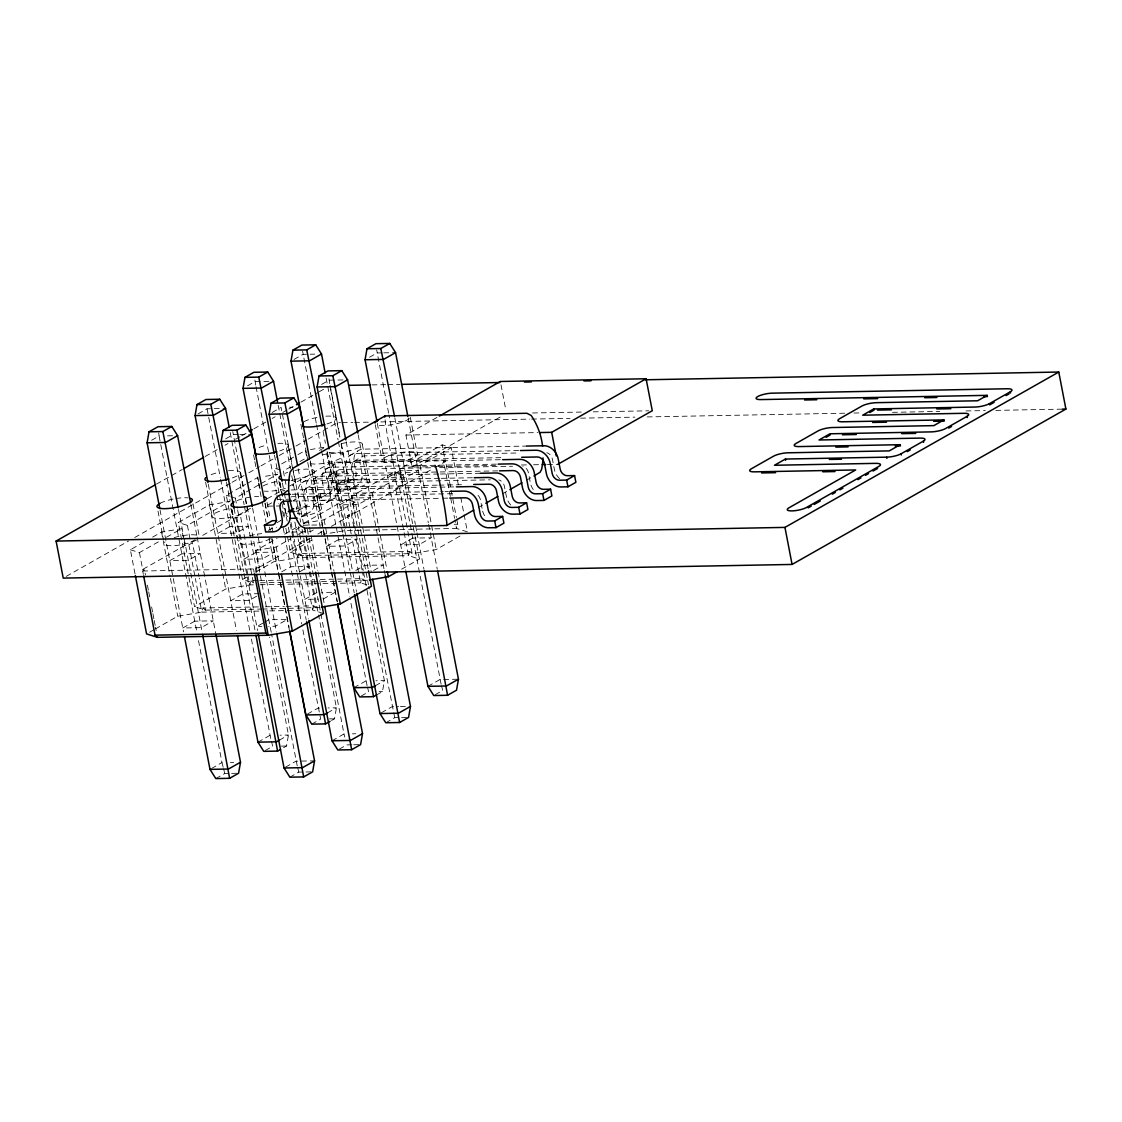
<?xml version="1.0" encoding="UTF-8"?>
<svg xmlns="http://www.w3.org/2000/svg" width="1122" height="1122" viewBox="0 0 1122 1122"><rect width="100%" height="100%" fill="white"/><g stroke="black" fill="none" stroke-linecap="round" stroke-linejoin="round"><path stroke-width="0.75" stroke-dasharray="5 3.75" d="M283.557 747.715L286.545 746.018L288.466 735.008L269.603 637.044M331.537 720.492L334.51 718.809L336.432 707.8L318.564 614.982M376.515 694.981L382.476 691.587L384.397 680.577L366.529 587.76M258.411 606.904L203.012 607.942L201.834 612.149L177.739 616.23L155.481 628.867M257.906 580.593L250.977 580.719L249.799 584.941L225.704 589.022L194.541 606.693L178.342 522.529L209.491 504.844L229.575 501.45L187.402 525.377L178.342 522.529M459.992 536.064L436.248 549.528L412.139 553.609L409.74 551.435L298.943 553.511L297.765 557.718L273.67 561.799L255.858 571.911M286.11 606.385L313.809 605.866L312.631 610.073L265.886 610.957M337.54 579.106L361.775 578.643L360.597 582.865L286.152 584.253M409.74 551.435L408.562 555.642L297.765 557.718L294.202 539.205M456.724 519.149L457.706 524.212L456.528 528.434L345.744 530.51L323.36 534.296M151.61 440.259L159.1 436.009L158.721 432.91M198.075 413.892L207.065 408.787L223.895 408.478M247.541 385.828L255.031 381.578L271.861 381.256M294.006 359.461L302.996 354.356L314.777 354.131M225.662 438.87L233.152 434.621L238.201 434.523M272.127 412.503L281.117 407.398L292.365 465.84M321.593 384.439L329.083 380.19L347.596 379.839M369.559 357.217L377.048 352.967L382.097 352.869M156.505 484.101L182.367 469.417M205.186 456.472L217.345 449.571M224.961 445.252L228.004 443.527M235.606 439.207L240.164 436.626M241.693 435.757L246.251 433.176M253.853 428.856L266.026 421.956M272.113 418.492L275.156 416.767M282.758 412.461L287.33 409.867M288.845 408.997L294.932 405.547M301.019 402.097L317.75 392.602M319.265 391.732L325.352 388.282M66.268 576.371L128.637 540.986M134.724 537.536L230.571 483.147M232.086 482.292L247.303 473.652M248.818 472.797L259.463 466.752M260.991 465.882L277.723 456.388M279.252 455.532L294.455 446.893M295.984 446.037L306.629 439.992M308.143 439.137L337.049 422.728L340.555 422.671M135.005 573.791L130.376 549.752L145.215 541.323M152.634 537.115L161.526 532.066L181.61 528.672L183.882 540.453M237.64 509.949L238.607 514.998L240.431 515.573L253.39 582.907L242.506 579.485L226.307 495.307L245.592 484.367M247.078 483.526L257.457 477.635L261.763 499.963M281.692 463.891L296.531 455.476M298.003 454.634L305.422 450.413L307.414 460.721M130.376 549.752L139.437 552.599L159.015 541.491M166.547 537.214L181.61 528.672M230.837 496.737L235.368 498.168L259.477 484.494M260.977 483.638L277.541 474.241L262.478 476.78M290.864 466.682L283.333 470.945L284.637 477.677M299.911 461.549L305.927 458.127M319.49 450.441L325.506 447.019L310.443 449.571M139.437 552.599L142.676 569.429L184.864 545.502L188.875 544.815L192.465 542.782L198.945 576.456M195.172 539.654L190.642 542.221L192.465 542.782M202.703 535.376L232.829 518.28L236.84 517.607L240.431 515.573M238.607 514.998L252.17 507.312M267.232 498.757L280.795 491.071L284.806 490.384M289.588 486.078L328.76 463.849L334.566 462.152L445.35 460.076L450.876 488.771M143.35 574.394L142.704 571.014L144.5 570.004L145.467 575.053M301.832 482.769L309.77 478.267M325.815 469.15L333.753 464.648M349.798 455.546L357.736 451.044M271.72 502.81L265.732 506.204L280.879 505.924M305.871 488.533L313.795 484.045M329.854 474.929L337.778 470.427M353.837 461.324L361.775 456.822M436.374 466.584L412.083 467.047L405.926 435.055L437.903 416.921M293.235 500.763L296.236 499.066L277.723 499.402M497.705 470.875L332.589 473.975A7.069 5.582 60.4 0 0 328.059 480.819L330.008 490.917A14.137 11.15 60.4 0 1 320.934 504.605L313.655 504.746L312.351 498L320.289 493.512L327.568 493.371A7.069 5.582 60.4 0 0 332.112 486.527L330.163 476.429A14.137 11.15 60.4 0 1 339.237 462.741L500.861 459.711M500.833 457.664L356.572 460.371A7.069 5.582 60.4 0 0 352.042 467.215L353.991 477.313A14.137 11.15 60.4 0 1 344.917 490.987L337.638 491.127L336.334 484.395L344.272 479.893L351.551 479.767A7.069 5.582 60.4 0 0 356.095 472.923L354.145 462.811A14.137 11.15 60.4 0 1 363.219 449.137L526.583 446.065M277.064 522.628L281.033 520.384A7.069 5.582 60.4 0 1 279.602 520.58M298.396 510.524L306.334 506.022M322.379 496.906L330.317 492.418M346.361 483.302L354.3 478.799M268.326 530.454L273.614 527.452L276.531 527.396M313.655 504.746L321.579 500.244L328.872 500.103A14.137 11.15 60.4 0 0 337.932 486.415L335.997 476.317A7.069 5.582 60.4 0 1 340.527 469.473L432.643 467.748M337.638 491.127L345.562 486.625L352.855 486.499A14.137 11.15 60.4 0 0 361.915 472.811L359.98 462.713A7.069 5.582 60.4 0 1 364.51 455.869L519.191 452.965M302.435 516.302L310.373 511.8M326.418 502.684L334.356 498.182M350.401 489.08L358.339 484.578M142.704 571.014L253.488 568.938L259.294 567.241L256.054 550.411L277.148 538.448M284.679 534.17L296.727 527.34M323.515 613.496L312.631 610.073L299.658 542.739L303.249 540.706L307.26 540.033L304.02 523.189L346.193 499.262L355.267 502.123L360.232 527.887M349.896 527.312L347.624 515.531L351.214 513.497L355.225 512.81L351.985 495.98L394.159 472.053L403.233 474.901L414.803 535.026M415.14 536.737L419.446 559.065L408.562 555.642L395.589 488.308L399.18 486.275L403.191 485.602L399.951 468.758L442.124 444.831L451.198 447.692L458.477 485.475M412.083 467.047L500.412 416.921M256.054 550.411L276.138 547.017L290.977 538.588M298.396 534.381L305.815 530.173M304.02 523.189L324.104 519.795L355.267 502.123M351.985 495.98L372.069 492.586L403.233 474.901M399.951 468.758L420.035 465.364L451.198 447.692M313.333 529.991L310.331 531.688L291.818 532.038L303.81 525.236L322.323 524.886M450.357 496.443L443.555 461.1L445.35 460.076M259.294 567.241L301.467 543.314L298.228 526.484M307.26 540.033L310.275 538.322M317.807 534.044L325.338 529.78M331.369 526.358L349.433 516.106L346.193 499.262M355.225 512.81L397.398 488.883L394.159 472.053M403.191 485.602L433.316 468.505M434.831 467.65L445.364 461.661L442.124 444.831M149.549 632.233L153.995 629.708M242.506 579.485L248.453 576.119M285.844 528.224L290.472 552.262L314.216 538.798M281.692 571.841L290.682 566.736L309.195 566.4L297.204 573.202M256.742 596.161L249.238 600.41L230.725 600.761L242.717 593.959L259.547 593.636M262.814 623.187L256.812 626.595L261.861 626.497M264.315 622.331L268.803 619.779L287.316 619.442L275.325 626.244L268.593 626.371M316.769 592.57L304.777 599.372L318.241 599.12M355.744 570.453L364.734 565.348L383.247 565.011L372.756 570.958M478.253 507.551L484.269 504.143M502.333 493.89L508.364 490.468M526.428 480.216L532.459 476.794M323.29 599.022L335.282 592.22L321.818 592.472M401.634 569.177L419.446 559.065M211.497 768.528L221.988 762.581L198.159 638.825M257.962 742.161L269.953 735.359L273.319 735.303M307.428 714.097L317.919 708.15L321.285 708.08M353.893 687.73L365.884 680.928L369.25 680.872M279.476 740.113L288.466 735.008L280.051 735.176M327.442 712.905L336.432 707.8L328.017 707.954M375.407 685.682L384.397 680.577L375.982 680.745M215.803 778.57L224.765 773.493L229.94 773.395M265.255 750.506L272.73 746.284L271.145 740.043M311.734 724.139L320.696 719.062L302.028 625.641M361.186 696.075L368.661 691.839L367.469 687.169M285.549 767.139L296.04 761.193L312.87 760.87M332.014 740.772L344.005 733.97L292.702 467.551M381.48 712.708L391.971 706.762L398.703 706.636M427.945 686.341L439.936 679.539L456.766 679.231M289.855 777.181L298.803 772.104L310.906 771.88M339.307 749.117L346.768 744.896L351.957 744.798M385.786 722.75L394.734 717.673L399.923 717.575M435.238 694.686L442.713 690.451L441.521 685.78M367.623 580.242L338.213 581.308M319.658 607.465L264.287 609.022M383.78 352.841L393.878 352.659M371.971 384.902L385.982 384.65M387.735 384.608L400.007 384.383M289.532 407.244L292.898 407.174M532.529 412.98L582.851 412.04M593.272 411.844L648.797 410.806M342.308 422.629L352.827 422.433M354.566 422.405L370.344 422.11M380.849 421.914L529.78 419.123M531.533 419.081L570.074 418.366M580.579 418.169L634.898 417.146M647.17 416.921L845.147 413.205M853.898 413.036L860.911 412.91M892.453 412.321L939.759 411.437M966.028 410.947L985.312 410.582M995.817 410.386L1062.394 409.137M167.515 435.841L177.613 435.659M239.884 434.495L249.982 434.298M405.926 435.055L537.803 432.587M518.659 450.567L355.281 453.639A14.137 11.15 60.4 0 0 346.207 467.313L348.157 477.411A7.069 5.582 60.4 0 1 343.627 484.255L336.334 484.395M496.415 464.143L331.299 467.243A14.137 11.15 60.4 0 0 322.224 480.931L324.174 491.029A7.069 5.582 60.4 0 1 319.644 497.873L312.351 498M438.113 466.556L497.116 465.448M521.407 464.999L526.611 464.901M533.553 464.774L540.495 464.634M547.438 464.508L557.844 464.312M439.6 467.622L512.586 466.247M438.646 474.031L315.254 476.345A14.137 11.15 60.4 0 0 306.18 490.034L308.129 500.132A7.069 5.582 60.4 0 1 303.585 506.976L296.306 507.116L297.596 513.848L304.889 513.708A14.137 11.15 60.4 0 0 313.95 500.019L312.014 489.921A7.069 5.582 60.4 0 1 316.544 483.077L490.342 479.823M440.385 474.003L480.356 473.26M439.403 478.379L307.316 480.847A14.137 11.15 60.4 0 0 298.242 494.536L300.191 504.634A7.069 5.582 60.4 0 1 295.661 511.478M441.142 478.337L472.432 477.748M437.229 485.167L308.606 487.579A7.069 5.582 60.4 0 0 304.076 494.423L306.026 504.521A14.137 11.15 60.4 0 1 296.951 518.21M438.968 485.139L465.041 484.648M291.271 489.949L456.373 486.864M292.029 494.297L443.232 491.464M444.971 491.422L448.449 491.366M452.461 493.694L292.562 496.695A7.069 5.582 60.4 0 0 291.103 496.948M293.319 501.029L441.058 498.252M442.783 498.224L448.001 498.126M454.242 524.283L457.706 524.212M259.645 580.565L313.304 579.555M320.219 579.429L335.801 579.134M260.318 582.781L336.488 581.35M253.263 584.871L249.799 584.941L248.186 576.526M260.192 584.744L284.427 584.296M265.339 606.778L284.371 606.413M262.548 609.05L205.424 610.116L194.541 606.693M258.958 611.083L201.834 612.149L195.354 578.489M379.026 691.657L382.476 691.587M400.386 706.594L410.484 706.411M329.335 718.893L334.51 718.809M401.648 717.547L406.837 717.449M352.42 733.816L355.786 733.746M281.37 746.116L286.545 746.018M353.682 744.756L358.872 744.657M230.403 762.413L233.769 762.357M231.665 773.367L236.854 773.268M443.555 461.1L445.364 461.661M395.589 488.308L397.398 488.883M280.318 470.006L274.273 468.098L280.556 500.735M347.624 515.531L349.433 516.106M226.307 495.307L229.323 496.261M299.658 542.739L301.467 543.314M290.472 552.262L301.355 555.685L412.139 553.609L399.18 486.275M366.81 584.814L360.597 582.865L351.845 537.41M142.676 569.429L144.5 570.004M361.775 578.643L364.173 580.831L362.56 572.416M298.943 553.511L301.355 555.685L298.115 538.855M313.809 605.866L316.208 608.04L303.249 540.706M250.977 580.719L253.39 582.907M203.012 607.942L205.424 610.116L199.267 578.139M396.669 476.037L395.281 472.166A73.898 11.711 76.8 0 1 384.902 418.24M441.128 684.224L388.969 414.845M394.734 717.673L368.801 586.441M367.076 685.612L349.994 598.419M344.005 733.97L344.791 737.098M297.232 765.863L271.552 634M297.625 767.42L298.803 772.104M270.739 738.472L251.09 637.394M221.988 762.581L223.18 767.252M223.573 768.808L224.765 773.493M500.987 384.846L505.854 410.105M482.067 508.336L480.44 499.921A7.069 5.582 60.4 0 0 477.818 495.195M460.791 497.495L463.765 512.964M464.101 514.675L467.411 531.856L456.528 528.434L454.901 520.019M451.198 490.454L456.402 517.466M450.693 498.126L454.578 518.336M420.035 465.364L436.248 549.528M410.287 417.3L417.426 454.34A18.022 4.362 -10.9 0 1 389.783 462.671A18.022 4.362 -10.9 0 1 392.069 454.592A18.022 4.362 -10.9 0 1 417.426 454.34M408.142 417.931L428.323 522.782M428.632 524.325L429.978 531.379M430.245 532.74L437.271 569.191M394.818 417.861L415.35 524.423M415.659 526.078L416.669 531.309M416.963 532.81L423.948 569.12M388.633 413.12L376.669 349.868M377.301 423.373L405.435 569.471M375.281 424.705L382.097 460.062M372.069 492.586L386.964 569.878M362.322 444.508L369.461 481.548A18.022 4.362 -10.9 0 1 341.817 489.879A18.022 4.362 -10.9 0 1 344.103 481.815A18.022 4.362 -10.9 0 1 369.461 481.548M358.184 434.831L384.005 568.91M384.341 570.621L385.323 575.782M346.193 441.647L371.256 571.813M360.555 529.598L368.17 569.106M329.742 383.626L328.704 377.09M330.078 385.337L340.008 436.907M341.326 443.779L368.465 584.716M330.569 389.068L339.812 437.201M341.102 443.933L343.374 455.714M326.137 378.072L338.059 439.95M338.395 441.661L354.272 524.17M354.58 525.713L355.926 532.768M356.193 534.128L363.219 570.579M363.542 572.29L366.193 586.049M351.214 513.497L362.238 570.733M344.272 479.893L345.562 486.625M350.218 528.995L351.509 535.727M334.566 462.152L346.922 526.288M332.771 463.176L345.408 528.827M329.672 452.306L356.473 591.518M327.315 451.928L334.132 487.285M323.094 431.283L325.408 443.316M327.063 451.914L341.298 525.811M341.607 527.466L342.617 532.698M342.911 534.198L349.896 570.509M350.232 572.22L354.201 592.851M326.811 453.751L328.76 463.849M316.236 423.106L302.617 351.256M316.572 424.831L321.201 448.884M321.537 450.609L349.671 596.708M320.289 493.512L321.579 500.244M324.104 519.795L326.754 533.539M327.077 535.25L334.033 571.322M294.932 470.497A18.022 4.362 -10.9 0 1 314.356 471.731L321.495 508.771M310.205 460.847L337.343 601.799M310.219 462.054L331.074 570.341M331.397 572.024L337.035 601.28M303.501 437.889L300.906 424.411A18.022 4.362 -10.9 0 0 301.173 425.519M303.824 439.572L305.128 446.304M305.45 447.987L306.418 453.036M306.741 454.719L307.723 459.768M307.737 462.446L321.635 534.591M298.228 468.856L309.153 525.573M309.49 527.298L317.778 570.411M318.087 571.982L324.384 604.646M307.302 529.332L315.24 570.565M288.27 445.897L292.814 469.473M293.137 471.156L295.409 482.937M278.172 405.28L279.504 412.167M279.827 413.878L290.43 468.884M291.748 475.756L300.682 522.165M302.07 529.36L309.953 570.299M310.289 572.01L318.227 613.257M294.876 522.025L297.793 537.172M284.96 479.36L286.25 486.107M290.963 522.375L293.88 537.522M282.365 482.951L284.02 491.548M284.357 493.273L285.675 500.146M290.303 524.212L308.508 618.741M279.995 482.516L286.166 514.493M274.455 455.055L277.765 472.25M279.757 482.558L287.162 521.015M288.368 527.256L296.965 571.94M297.302 573.665L306.236 620.073M278.845 480.973L280.795 491.071M282.197 503.638L284.147 513.736A7.069 5.582 60.4 0 1 284.006 517.13M282.534 511.043L283.866 517.915M255.69 385.014L254.652 378.479M256.026 386.725L276.545 493.287M276.882 495.012L278.536 503.61M283.235 528.027L301.706 623.916M276.138 547.017L281.103 572.781M267.05 502.319L270.29 519.149M271.903 527.564L272.548 530.93M265.213 503.54L268.523 520.72M271.833 537.915L278.691 573.538M278.789 574.001L289.041 627.282M264.904 503.021L268.214 520.201M269.532 527.088L270.206 530.524M271.861 539.121L289.392 630.213M253.586 454.999L254.568 460.048M254.89 461.731L255.858 466.78M257.808 476.878L258.775 481.927M259.098 483.61L260.08 488.659M262.099 501.688L266.068 522.291M269.042 537.761L273.67 561.799M252.576 508.112L257.878 535.601M258.214 537.326L276.419 631.854M271.215 632.275L232.773 431.521M240.304 473.119L247.443 510.159M230.206 432.503L244.119 504.69M244.442 506.415L257.022 571.729M255.283 567.928L256.251 572.977M253.488 568.938L254.133 572.318M235.368 498.168L237.317 508.266M236.84 517.607L247.864 574.843M234.063 508.448L257.569 630.494M232.03 509.725L237.541 538.35M226.49 482.278L230.136 501.183M231.791 509.781L243.74 571.799M244.035 573.37L255.297 631.812M230.88 508.182L232.829 518.28M207.065 408.787L220.305 477.537M220.641 479.262L238.509 572.08M238.832 573.763L249.757 630.508M208.313 484.339L236.447 630.438M205.621 482.222L212.114 515.882M209.491 504.844L225.704 589.022M192.998 503.708L199.155 535.685M190.852 504.409L196.813 535.348M197.135 537.059L215.676 633.313M187.402 525.377L189.997 538.855M188.875 544.815L195.032 576.806M178.524 509.5L183.826 536.989M184.162 538.714L202.367 633.243M184.204 542.136L184.864 545.502M159.1 436.009L196.827 631.952M160.011 509.837L183.517 631.882M157.992 511.113L163.489 539.738M161.526 532.066L170.137 576.722M170.46 578.447L177.739 616.23M147.417 585.151L148.385 590.2M148.707 591.883L149.689 596.932M151.624 607.03L152.606 612.079M152.929 613.762L153.896 618.825M154.219 620.508L155.187 625.557M155.523 627.24L156.168 630.606M484.578 515.699A14.137 11.15 60.4 0 1 482.39 510.019M510.762 505.026A14.137 11.15 60.4 0 1 506.373 496.415L504.423 486.317A7.069 5.582 60.4 0 0 498.855 479.893M533.216 489.515A14.137 11.15 60.4 0 1 530.355 482.811L528.406 472.713A7.069 5.582 60.4 0 0 522.838 466.289M559.583 478.659A14.137 11.15 60.4 0 1 554.338 469.206L552.389 459.094A7.069 5.582 60.4 0 0 546.821 452.685M196.448 540.089A18.022 4.362 -10.9 0 1 173.826 545.643A18.022 4.362 -10.9 0 1 165.088 541.8M174.12 537.634A18.022 4.362 -10.9 0 1 197.767 535.418M160.039 503.343A18.022 4.362 -10.9 0 1 174.457 498.799M176 498.533A18.022 4.362 -10.9 0 1 188.103 497.873M270.5 538.7A18.022 4.362 -10.9 0 1 247.878 544.254A18.022 4.362 -10.9 0 1 239.14 540.411M249.589 535.825A18.022 4.362 -10.9 0 1 261.707 533.595M247.177 509.037A18.022 4.362 -10.9 0 1 231.539 517.116A18.022 4.362 -10.9 0 1 212.058 516.274A18.022 4.362 -10.9 0 1 231.104 508.35M296.138 509.023A18.022 4.362 -10.9 0 1 321.453 508A18.022 4.362 -10.9 0 1 299.448 516.723M287.863 516.443A18.022 4.362 -10.9 0 1 287.106 513.189M291.173 480.482A18.022 4.362 -10.9 0 1 292.379 485.658M285.423 488.407A18.022 4.362 -10.9 0 1 264.315 491.127M263.109 485.952A18.022 4.362 -10.9 0 1 279.069 481.142M322.407 454.831A18.022 4.362 -10.9 0 1 343.108 454.606A18.022 4.362 -10.9 0 1 328.998 462.348A18.022 4.362 -10.9 0 1 308.298 462.559M237.177 500.538A18.022 4.362 -10.9 0 1 250.052 497.144M254.582 496.569A18.022 4.362 -10.9 0 1 258.705 496.345M228.495 470.735A18.022 4.362 -10.9 0 1 240.332 472.53A18.022 4.362 -10.9 0 1 230.333 478.589M211.09 474.718A18.022 4.362 -10.9 0 1 219.351 472.222M314.356 471.731A18.022 4.362 -10.9 0 1 292.323 479.683M285.142 473.33A18.022 4.362 -10.9 0 1 287.653 472.418M277.891 443.4A18.022 4.362 -10.9 0 1 288.298 445.322A18.022 4.362 -10.9 0 1 279.659 450.946M259.056 447.496A18.022 4.362 -10.9 0 1 267.317 444.999M341.369 443.611A18.022 4.362 -10.9 0 1 362.069 443.4A18.022 4.362 -10.9 0 1 347.96 451.142A18.022 4.362 -10.9 0 1 327.259 451.353M325.857 416.192A18.022 4.362 -10.9 0 1 336.291 418.296A18.022 4.362 -10.9 0 1 326.264 424.158M303.936 421.704A18.022 4.362 -10.9 0 1 318.353 417.16M409.348 418.604A18.022 4.362 -10.9 0 1 393.626 424.411A18.022 4.362 -10.9 0 1 376.669 424.972M181.792 553.833L169.801 560.649L188.314 560.299L200.305 553.497L181.792 553.833M229.758 526.625L217.766 533.427L236.279 533.076L248.271 526.274L229.758 526.625M325.689 472.194L313.697 478.996L332.21 478.645L344.202 471.843L325.689 472.194M255.844 552.445L243.853 559.261L262.366 558.91L274.357 552.108L255.844 552.445M351.775 498.014L339.784 504.816L358.297 504.479L370.288 497.677L351.775 498.014M399.741 470.805L387.749 477.607L406.262 477.257L418.254 470.455L399.741 470.805M194.751 621.167L182.76 627.983L201.273 627.633L213.264 620.831L194.751 621.167M338.662 539.528L326.67 546.33L345.169 545.979L357.161 539.177L338.662 539.528M412.7 538.139L400.708 544.941L419.221 544.591L431.213 537.789L412.7 538.139"/><path stroke-width="1.5" d="M384.79 417.061L385.098 415.925L526.905 413.275L531.197 415.491A73.898 70.742 -45.3 0 1 542.599 446.29M159.689 508.126L147.108 442.811L149.03 431.802L157.978 426.725L171.806 426.458L177.613 435.659L190.516 502.684M207.977 482.628L195.074 415.589L196.995 404.579L205.943 399.502L219.772 399.25L225.578 408.436L229.225 427.342M234.063 508.448L221.16 441.423L223.082 430.413L232.03 425.336L245.858 425.07L251.665 434.27L264.568 501.296M255.942 455.406L243.039 388.38L244.961 377.371L253.909 372.294L267.737 372.027L273.544 381.228L277.513 401.844M282.029 481.24L269.126 414.2L271.047 403.191L279.995 398.114L293.824 397.861L299.63 407.048L309.56 458.618M303.585 426.472L291.005 361.158L292.926 350.148L301.874 345.071L315.703 344.819L321.509 354.005L325.156 372.911M216.013 635.038L240.501 762.231L238.579 773.24L229.631 778.317L215.803 778.57L209.996 769.383L184.513 637.03M329.012 448.87L317.091 386.992L319.013 375.982L327.961 370.905L341.789 370.639L347.596 379.839L357.862 433.12M376.978 421.648L365.057 359.769L366.978 348.76L375.926 343.683L389.755 343.43L395.561 352.617L407.805 416.22M289.728 631.924L314.553 760.842L312.631 771.852L303.683 776.929L289.855 777.181L284.048 767.995L258.228 633.93M337.694 604.716L362.518 733.62L360.597 744.629L351.649 749.706L337.82 749.973L332.014 740.772L308.845 620.466M385.323 575.782L410.484 706.411L408.562 717.421L399.614 722.498L385.786 722.75L379.979 713.564L356.81 593.243M437.594 570.902L458.449 679.189L456.528 690.198L447.58 695.275L433.751 695.542L427.945 686.341L405.771 571.182M385.098 415.925L293.249 468.042L290.135 472.011A73.898 70.742 -45.3 0 0 300.528 525.923L304.819 528.153L446.626 525.503L446.822 523.189A73.898 11.711 76.8 0 0 436.444 469.262L435.055 465.378M446.626 525.503L473.722 510.117M149.03 431.802L162.844 431.549L171.806 426.458M196.995 404.579L210.81 404.327L219.772 399.25M244.961 377.371L258.775 377.104L267.737 372.027M292.926 350.148L306.741 349.896L315.703 344.819M177.613 435.659L165.621 442.461L147.108 442.811M225.578 408.436L213.587 415.238L195.074 415.589M273.544 381.228L261.552 388.03L243.039 388.38M321.509 354.005L309.518 360.807L291.005 361.158M223.082 430.413L236.896 430.161L245.858 425.07M271.047 403.191L284.862 402.938L293.824 397.861M319.013 375.982L332.827 375.716L341.789 370.639M366.978 348.76L380.793 348.507L389.755 343.43M645.29 379.783L1058.775 372.041L1065.9 409.067L792.076 564.436L63.225 578.096L56.1 541.07L154.976 484.956M183.882 468.561L203.657 457.341M249.294 431.451L252.338 429.712M296.446 404.691L299.49 402.966M251.665 434.27L239.673 441.072L221.16 441.423M299.63 407.048L287.639 413.85L269.126 414.2M347.596 379.839L335.604 386.641L317.091 386.992M395.561 352.617L383.57 359.419L365.057 359.769M439.417 416.052L500.342 381.48L646.104 378.759L652.275 410.736L557.844 464.312M291.58 501.057L284.623 501.183A7.069 5.582 60.4 0 0 280.093 508.028L282.043 518.14A14.137 11.15 60.4 0 1 272.969 531.814L265.69 531.954L264.385 525.222L272.323 520.72L276.685 520.636M293.655 508.617L288.368 511.618L294.202 511.506M539.542 432.559L551.687 432.335L646.104 378.759M485.77 503.287L497.817 496.443M509.865 489.613L521.912 482.783M533.96 475.938L540.075 472.278L541.589 469.417A73.898 70.742 -45.3 0 0 543.02 457.888M135.327 575.516L146.575 633.916L157.459 637.338L268.242 635.262L292.351 631.181L323.515 613.496L315.562 572.276M321.383 607.17L340.317 603.959L371.48 586.287L368.493 570.832M369.348 579.948L388.282 576.75L397.188 571.701M450.188 491.324L464.087 491.071A14.137 11.15 60.4 0 1 478.337 504.311L480.286 514.423A7.069 5.582 60.4 0 0 487.411 521.043L494.704 520.903L502.628 516.4L503.932 523.133L495.994 527.635L488.715 527.775A14.137 11.15 60.4 0 1 474.452 514.521L472.516 504.423A7.069 5.582 60.4 0 0 465.378 497.803L449.74 498.098M474.171 477.72L488.07 477.453A14.137 11.15 60.4 0 1 502.319 490.707L504.269 500.805A7.069 5.582 60.4 0 0 511.394 507.439L518.687 507.298L526.611 502.796L527.915 509.528L519.977 514.03L512.698 514.171A14.137 11.15 60.4 0 1 498.434 500.917L496.499 490.819A7.069 5.582 60.4 0 0 489.36 484.199L473.722 484.48M498.154 464.115L512.053 463.849A14.137 11.15 60.4 0 1 526.302 477.102L528.252 487.2A7.069 5.582 60.4 0 0 535.376 493.82L542.669 493.694L550.593 489.192L551.898 495.924L543.96 500.426L536.681 500.552A14.137 11.15 60.4 0 1 522.417 487.313L520.482 477.215A7.069 5.582 60.4 0 0 513.343 470.581L499.444 470.847M520.398 450.539L536.036 450.245A14.137 11.15 60.4 0 1 550.285 463.498L552.234 473.596A7.069 5.582 60.4 0 0 559.359 480.216L566.652 480.076L574.576 475.574L575.881 482.32L567.942 486.808L560.663 486.948A14.137 11.15 60.4 0 1 546.4 473.708L544.465 463.596A7.069 5.582 60.4 0 0 537.326 456.977L521.688 457.271M240.501 762.231L228.509 769.033L209.996 769.383M279.476 740.113L276.475 741.81L257.962 742.161L237.443 635.599M327.442 712.905L324.44 714.602L305.927 714.952L289.714 630.732M375.407 685.682L372.406 687.379L353.893 687.73L337.68 603.51M983.924 396.627L987.402 396.557L987.178 395.351L760.814 399.586A10.603 2.567 -10.9 0 1 757.743 396.543A10.603 2.567 -10.9 0 1 772.146 393.163L1007.247 388.759A10.603 2.567 -10.9 0 1 1010.333 391.802L989.422 403.668A10.603 2.567 -10.9 0 1 975.018 407.048L873.729 408.941L862.706 415.196L963.98 413.303A10.603 2.567 -10.9 0 1 967.066 416.346L945.636 428.52A10.603 2.567 -10.9 0 1 931.218 431.886L829.943 433.793L819.004 439.992L920.292 438.099A10.603 2.567 -10.9 0 1 923.364 441.142L901.106 453.779A10.603 2.567 -10.9 0 1 886.689 457.159L785.414 459.052L774.475 465.265L875.763 463.358A10.603 2.567 -10.9 0 1 878.835 466.415L806.423 507.509A10.603 2.567 -10.9 0 1 792.006 510.889A10.603 2.567 -10.9 0 1 788.92 507.831L855.679 469.95L754.405 471.857A10.603 2.567 -10.9 0 1 751.319 468.8L773.591 456.163A10.603 2.567 -10.9 0 1 787.995 452.797L889.283 450.89L900.209 444.691L900.447 445.897L895.202 445.995M826.072 437.328L830.168 434.999M869.831 412.503L873.968 410.147L873.729 408.941M257.962 742.161L263.768 751.361L277.597 751.095L280.584 749.412M305.927 714.952L311.734 724.139L325.562 723.886L330.036 721.348M353.893 687.73L359.699 696.93L373.528 696.664L376.515 694.981M314.553 760.842L302.561 767.644L284.048 767.995M362.518 733.62L350.527 740.422L332.014 740.772M410.484 706.411L398.492 713.213L379.979 713.564M458.449 679.189L446.458 685.991L427.945 686.341M933.658 421.297L944.149 421.101L943.911 419.894L933.813 425.631L832.524 427.524A10.603 2.567 -10.9 0 0 818.12 430.904L795.849 443.541A10.603 2.567 -10.9 0 0 798.934 446.584L900.209 444.691M987.178 395.351L977.599 400.778L876.324 402.672A10.603 2.567 -10.9 0 0 861.906 406.052L839.551 418.744A10.603 2.567 -10.9 0 0 842.622 421.788L943.911 419.894M808.163 507.859L811.178 506.148M814.193 504.437L820.238 501.015M832.3 494.157L835.315 492.446M839.845 489.879L842.86 488.168M857.951 479.613L860.967 477.902M865.497 475.335L868.512 473.61M873.042 471.044L877.558 468.477M907.277 451.619L910.237 449.936M948.721 428.099L951.582 426.486M994.134 402.335L989.66 404.874L989.422 403.668M1006.083 395.561L1009.071 393.864M56.1 541.07L784.951 527.396L1058.775 372.041M349.194 385.337L370.218 384.944M401.76 384.355L499.865 382.518M524.395 382.055L531.407 381.915M583.959 380.933L590.971 380.807M804.586 399.979L816.774 399.755M863.786 398.871L877.713 398.619M924.724 397.735L936.912 397.511M877.46 410.091L891.429 409.825M936.828 408.969L950.797 408.717M1062.394 409.137L1065.9 409.067M872.551 422.447L886.52 422.181M842.398 434.775L856.367 434.509M901.765 433.653L915.734 433.401M526.583 446.065L543.974 445.743A14.137 11.15 60.4 0 1 558.223 458.996L560.173 469.094A7.069 5.582 60.4 0 0 567.297 475.714L574.576 475.574M835.834 447.117L848.064 446.879M502.6 459.683L519.991 459.347A14.137 11.15 60.4 0 1 534.24 472.6L536.19 482.698A7.069 5.582 60.4 0 0 543.314 489.318L550.593 489.192M542.235 464.606L545.699 464.536M829.298 459.445L841.528 459.221M480.356 473.26L496.008 472.965A14.137 11.15 60.4 0 1 510.258 486.205L512.207 496.303A7.069 5.582 60.4 0 0 519.332 502.937L526.611 502.796M761.614 472.937L775.583 472.671M822.735 471.787L834.964 471.563M456.373 486.864L472.025 486.569A14.137 11.15 60.4 0 1 486.275 499.809L488.224 509.921A7.069 5.582 60.4 0 0 495.349 516.541L502.628 516.4M290.289 494.325L283.333 494.451A14.137 11.15 60.4 0 0 274.259 508.14L276.208 518.238A7.069 5.582 60.4 0 1 271.678 525.082L264.385 525.222M289.672 518.35L296.951 518.21M143.672 576.077L155.046 635.15L265.844 633.074L268.242 635.262L256.573 574.66M155.046 635.15L157.459 637.338M380.793 348.507L394.495 416.15M332.827 375.716L345.871 439.922M306.741 349.896L322.098 426.122M284.862 402.938L297.568 465.42M258.775 377.104L274.133 453.344M236.896 430.161L252.254 506.387M210.81 404.327L226.167 480.553M162.844 431.549L178.202 507.775M1010.333 391.802L1010.557 393.009M967.066 416.346L967.304 417.566M923.364 441.142L923.602 442.363M901.106 453.779L901.331 454.985M886.689 457.159L886.927 458.365M785.414 459.052L785.638 460.272M784.951 527.396L792.076 564.436M566.652 480.076L567.942 486.808M551.687 432.335L556.232 455.897M542.669 493.694L543.96 500.426M518.687 507.298L519.977 514.03M494.704 520.903L495.994 527.635M424.284 570.832L447.58 695.275M387.286 571.603L388.282 576.75M372.672 579.148L399.614 722.498M354.538 594.576L373.528 696.664M334.356 573.047L340.317 603.959M324.707 606.357L351.649 749.706M306.572 621.784L325.562 723.886M281.44 574.492L292.351 631.181M276.741 633.579L303.683 776.929M254.456 574.001L265.844 633.074M255.956 635.248L277.597 751.095M202.689 634.968L229.631 778.317M283.782 494.059A14.137 11.15 60.4 0 1 288.34 490.468M287.891 501.786A7.069 5.582 60.4 0 0 288.031 503.526L289.967 513.638A14.137 11.15 60.4 0 1 280.907 527.312M190.642 498.392A18.022 4.362 -10.9 0 1 173.349 507.859A18.022 4.362 -10.9 0 1 160.039 503.343M264.694 497.004A18.022 4.362 -10.9 0 1 247.401 506.471A18.022 4.362 -10.9 0 1 234.091 501.955M228.916 478.996A18.022 4.362 -10.9 0 1 210.277 481.394A18.022 4.362 -10.9 0 1 205.929 477.537M289.42 479.95A18.022 4.362 -10.9 0 1 279.981 476.149M276.882 451.787A18.022 4.362 -10.9 0 1 254.652 453.583M324.847 424.565A18.022 4.362 -10.9 0 1 302.617 426.36M374.958 423.022A18.022 4.362 -10.9 0 1 377.988 420.315"/></g></svg>
